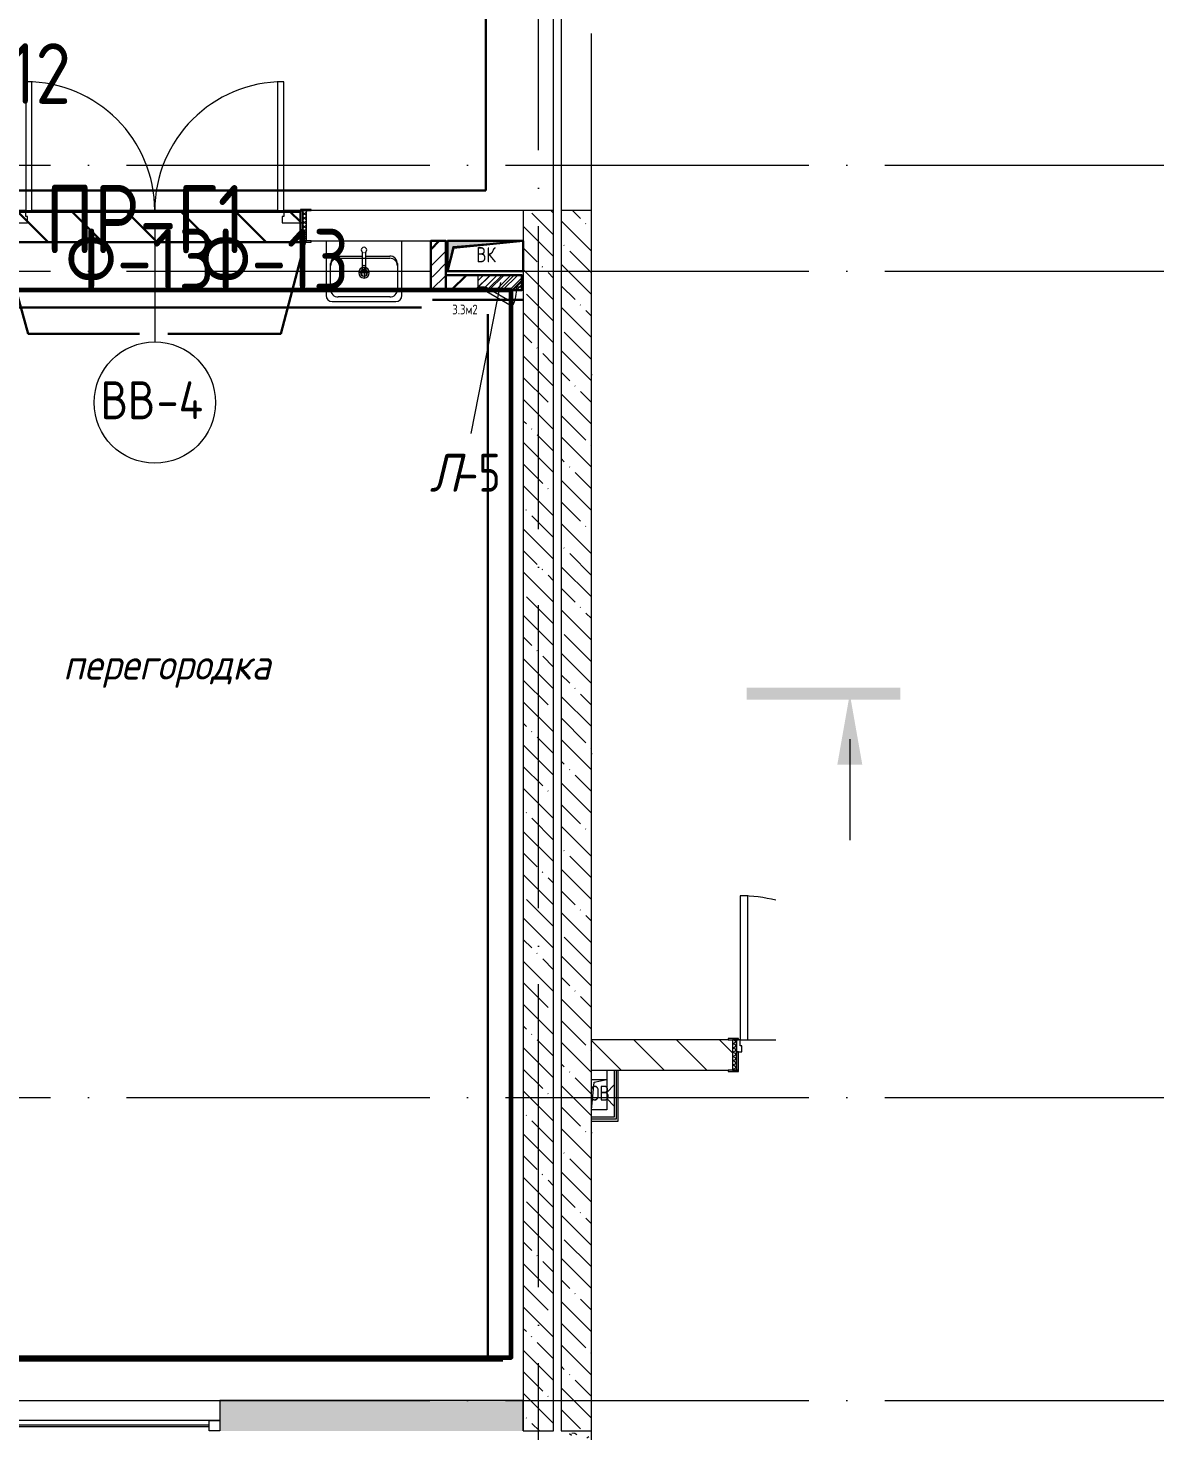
# Model space of a CAD drawing. Header units: millimetres. Extents: x -592259 to 288321, y -552984 to 293768.
# Drawn here: x 65184 to 72673, y -78970 to -69716 of the extents above; entities that cross this region are included whole.
import ezdxf

# ---------------------------------------------------------------- set-up
doc = ezdxf.new("R2010")
doc.units = ezdxf.units.MM
doc.linetypes.add('ADSK_Линия сетки', pattern=[2500, 2000, -250, 0, -250])
doc.linetypes.add('ADSK_Скрыто', pattern=[600, 300, -300])
for name, color, linetype, lineweight in [('0) блоки', 6, 'Continuous', 30), ('0.3) ПГП 6 вып', 4, 'Continuous', 30), ('2)Фарх готовы', 3, 'Continuous', 30), ('2)Фархверки', 40, 'Continuous', 30), ('3) Перемычки готовы', 3, 'Continuous', 30), ('4) Штукатурка', 6, 'Continuous', 30), ('4.5) Штук Гипсовая по ЖБ', 6, 'Continuous', 30), ('4.6) Швы', 6, 'Continuous', 30), ('4.7) Штук. 6 вып.', 6, 'Continuous', 30), ('6.1) Шпаклевка 5 вып.', 160, 'Continuous', 60), ('A-DETL-GENF-OTLN', 250, 'Continuous', 5), ('A-DOOR-____-IDEN', 250, 'Continuous', 9), ('A-DOOR-____-MCUT', 250, 'Continuous', 5), ('A-DOOR-____-OTLN', 250, 'Continuous', 5), ('A-DOOR-FRAM-MCUT', 250, 'Continuous', 5), ('A-DOOR-FRAM-OTLN', 250, 'Continuous', 5), ('A-FLOR-____-OTLN', 250, 'Continuous', 9), ('A-GENM-____-MCUT', 250, 'Continuous', 25), ('A-GENM-____-OTLN', 250, 'Continuous', 9), ('A-GLAZ-____-MCUT', 250, 'Continuous', 9), ('A-GLAZ-____-OTLN', 250, 'Continuous', 5), ('A-WALL-____-MCUT', 250, 'Continuous', 13), ('A-WALL-____-PATT', 250, 'Continuous', 13), ('A-WALL-FNSH-MCUT', 250, 'Continuous', 13), ('G-____-____-SYMB', 250, 'ADSK_Скрыто', 9), ('G-____-____-TEXT', 250, 'Continuous', 9), ('I-WALL-____-OTLN', 250, 'Continuous', 9), ('P-SANR-FIXT-OTLN', 250, 'Continuous', 9), ('S-GRID-____-OTLN', 250, 'Continuous', 9), ('КР_Отверстия_ВК', 250, 'Continuous', 30)]:
    doc.layers.add(name, color=color, linetype=linetype, lineweight=lineweight)
doc.styles.add('GOST Common_1', font='', dxfattribs={"width": 0.9, "height": 250})
doc.styles.add('ISOCPEUR', font='isocpeur.ttf', dxfattribs={"width": 0.8, "height": 100})
doc.styles.add('ISOCPEUR_I', font='isocpeui.ttf', dxfattribs={"width": 0.9, "height": 12.5})
doc.styles.add('ISOCPEUR_I_1', font='ГОСТ тип А.ttf', dxfattribs={"height": 2500})
doc.styles.add('А3', font='ГОСТ тип А.ttf')
doc.styles.get('GOST Common_1').set_extended_font_data('GOST Common')
pattern_1 = [(45, (-601.3, -122294.8), (-224.5064, 224.5064), []), (45, (-521.92, -122294.8), (0, 449.0128), []), (45, (-680.67, -122294.8), (0, 449.0128), [])]
pattern_2 = [(135, (-601.3, -122294.79), (-142.5612, -142.5612), []), (135, (-458.73, -122294.79), (-142.5612, -142.5612), [252.016, -50.403, 3.353, -47.05])]
pattern_3 = [(50, (-601.3, -122294.8), (364.3679, -31.8783), [38.1, -419.1]), (355, (-601.3, -122294.8), (-70.4859, 382.1133), [30.48, -335.28]), (100.451, (-570.93, -122297.45), (293.885, 350.2334), [32.38, -356.18]), (46.184, (-601.3, -122193.2), (542.1585, -84.0858), [57.15, -628.65]), (96.636, (-556.1, -122200.2), (474.805, 494.8554), [48.57, -534.27]), (351.184, (-601.3, -122193.2), (474.8102, 494.85), [45.72, -502.92]), (21, (-550.5, -122218.6), (303.2285, -204.5305), [38.1, -419.1]), (326, (-550.5, -122218.6), (123.6039, 368.376), [30.48, -335.28]), (71.451, (-525.22, -122235.63), (426.8341, 163.8427), [32.38, -356.18]), (37.5, (-601.29, -122294.79), (6.17665, 169.11015), [16.764, -314.452, 16.764, -323.596, -336.55]), (37.5, (-601.29, -122294.79), (6.17665, 169.11015), [-671.576, 16.764, -319.786]), (7.5, (-601.3, -122294.79), (133.63888, 200.3615), [16.764, -177.292, 16.764, -306.832, -128.27]), (7.5, (-601.3, -122294.79), (133.63888, 200.3615), [-517.652, 16.764, -111.506]), (327.5, (-714.58, -122294.79), (271.18182, -11.45836), [16.764, -110.236, 16.764, -379.476, -525.78]), (327.5, (-714.58, -122294.79), (271.18182, -11.45836), [-523.24, 16.764, -509.016]), (317.5, (-765.38, -122294.8), (296.2585, 50.85285), [16.764, -148.336, 16.764, -246.38, -373.38]), (317.5, (-765.38, -122294.8), (296.2585, 50.85285), [-428.244, 16.764, -356.616])]

# ---------------------------------------------------------------- blocks, each defined once
blk = doc.blocks.new('Дверь_СКБ_2Ст_Внутренняя1 - Н_ВВ-4_2000x2600h_Фрамуга сверху-42096474-АР1_Маркировочный план 2 этажа С1')
at = {"layer": 'A-DOOR-____-OTLN'}
h = blk.add_hatch(dxfattribs=at)
h.set_pattern_fill('FP_14', color=256, style=0, pattern_type=2)
h.set_pattern_definition([(135, (1301.41, 164.685), (-14.1421, -14.1421), []), (225, (1301.41, 164.685), (14.1421, -14.1421), [])])
h.paths.add_polyline_path([(1012.5, -100), (1012.5, 100), (987.5, 100), (987.5, -100)])
at = {"layer": 'A-DOOR-FRAM-OTLN'}
h = blk.add_hatch(dxfattribs=at)
h.set_pattern_fill('FP_15', color=256, style=0, pattern_type=2)
h.set_pattern_definition([(45, (-821.384, 164.685), (-14.1421, 14.1421), []), (135, (-821.384, 164.685), (-14.1421, -14.1421), [])])
h.paths.add_polyline_path([(-962.5, -100), (-962.5, 100), (-987.5, 100), (-987.5, -100)])
at = {"layer": 'A-DOOR-____-MCUT'}
for p, q in [((-837.5, 950), (-837.5, 100)), ((-797.5, 950), (-837.5, 950)), ((-797.5, 100), (-797.5, 950)), ((862.5, 950), (822.5, 950)), ((822.5, 950), (822.5, 100)), ((862.5, 100), (862.5, 950)), ((-837.5, 100), (-797.5, 100)), ((822.5, 100), (862.5, 100))]:
    blk.add_line(p, q, dxfattribs=at)
at = {"layer": 'A-DOOR-____-OTLN'}
for centre, start, end in [((-837.5, 100), 0, 90), ((862.5, 100), 90, 180)]:
    blk.add_arc(centre, 850, start, end, dxfattribs=at)
at = {"layer": 'A-DOOR-FRAM-MCUT'}
for p, q in [((-947.5, 108), (-1017.5, 108)), ((-1017.5, 108), (-1017.5, 100)), ((-1017.5, 100), (-947.5, 100)), ((-962.5, 100), (-987.5, 100)), ((-987.5, 100), (-987.5, -100)), ((-837.5, 100), (-962.5, 100)), ((-962.5, 100), (-962.5, 20)), ((-962.5, -100), (-962.5, 100)), ((-947.5, 100), (-962.5, 100)), ((-962.5, 100), (-962.5, 99)), ((-962.5, 99), (-947.5, 99)), ((-947.5, 100), (-947.5, 108)), ((-947.5, 99), (-947.5, 100)), ((-837.5, 60), (-837.5, 100)), ((862.5, 100), (862.5, 60)), ((987.5, 100), (862.5, 100)), ((1042.5, 108), (972.5, 108)), ((972.5, 108), (972.5, 100)), ((987.5, 100), (972.5, 100)), ((972.5, 100), (972.5, 99)), ((972.5, 100), (1042.5, 100)), ((972.5, 99), (987.5, 99)), ((987.5, 20), (987.5, 100)), ((1012.5, 100), (987.5, 100)), ((987.5, 100), (987.5, -100)), ((987.5, 99), (987.5, 100)), ((1012.5, -100), (1012.5, 100)), ((1042.5, 100), (1042.5, 108)), ((-962.5, 20), (-827.5, 20)), ((-947.5, 20), (-962.5, 20)), ((-962.5, 20), (-962.5, -100)), ((-947.5, -100), (-947.5, 20)), ((-827.5, 60), (-837.5, 60)), ((-827.5, 20), (-827.5, 60)), ((862.5, 60), (852.5, 60)), ((852.5, 60), (852.5, 20)), ((852.5, 20), (987.5, 20)), ((987.5, 20), (972.5, 20)), ((972.5, 20), (972.5, -100)), ((987.5, -100), (987.5, 20)), ((-947.5, -100), (-1017.5, -100)), ((-1017.5, -100), (-1017.5, -108)), ((-1017.5, -108), (-947.5, -108)), ((-987.5, -100), (-962.5, -100)), ((-962.5, -100), (-947.5, -100)), ((-947.5, -108), (-947.5, -100)), ((972.5, -100), (987.5, -100)), ((1042.5, -100), (972.5, -100)), ((972.5, -100), (972.5, -108)), ((972.5, -108), (1042.5, -108)), ((987.5, -100), (1012.5, -100)), ((1042.5, -108), (1042.5, -100))]:
    blk.add_line(p, q, dxfattribs=at)
blk = doc.blocks.new('Окно_СКБ_1Ст1 - 120_Окно_СКБ_1Ст_1700_ОК19Л-29018918-АР1_Маркировочный план 2 этажа С1')
at = {"layer": 'A-GLAZ-____-MCUT'}
for p, q in [((-850, -195), (-850, -125)), ((-850, -125), (-780, -125)), ((-780, -125), (-780, -195)), ((780, -195), (780, -125)), ((780, -125), (850, -125)), ((850, -125), (850, -195)), ((-780, -195), (-850, -195)), ((850, -195), (780, -195))]:
    blk.add_line(p, q, dxfattribs=at)
at = {"layer": 'A-GLAZ-____-MCUT', "lineweight": 5}
for p, q in [((780, -155), (-780, -155)), ((780, -165), (-780, -165))]:
    blk.add_line(p, q, dxfattribs=at)
at = {"layer": 'A-GLAZ-____-OTLN'}
blk.add_line((-850, -195), (850, -195), dxfattribs=at)
blk = doc.blocks.new('Раковина_АИ_3D_Рен_МГН_Santek Neo 50 - Раковина 500x400x170-V6-АР1_Маркировочный план 2 этажа С1')
at = {"layer": 'P-SANR-FIXT-OTLN', "lineweight": 5}
for p, q in [((-250, 25), (-250, -335)), ((250, -335), (250, 25)), ((-170, -75), (-10, -75)), ((-170, -89.7), (170, -89.7)), ((-10, -167), (-10, -49.9)), ((10, -50), (10, -167)), ((10, -75), (170, -75)), ((-220, -295), (-220, -125)), ((-220, -295), (-220, -139.7)), ((35, -185), (-35, -185)), ((-10, -167), (10, -167)), ((-5.9, -137), (-7, -137)), ((-7, -137), (-7, -137)), ((-5.9, -137), (5.9, -137)), ((0, -150), (0, -220)), ((7, -137), (5.9, -137)), ((7, -137), (7, -137)), ((220, -125), (220, -295)), ((220, -139.7), (220, -295)), ((170, -345), (-170, -345)), ((170, -345), (-170, -345)), ((-210, -375), (210, -375))]:
    blk.add_line(p, q, dxfattribs=at)
for centre, radius, start, end in [((-170, -125), 50, 90, 180), ((-170, -139.7), 50, 90, 180), ((0, -35), 18, 360, 180), ((0, -35), 18, 180, 250.80897), ((0, -35), 18, 289.19103, 360), ((0, -35), 18, 295.19321, 300), ((0, -35), 18, 309.99941, 315), ((0, -35), 18, 324.99969, 330), ((170, -125), 50, 0, 90), ((170, -139.7), 50, 0, 90), ((0, -185), 35, 0, 180), ((0, -185), 35, 106.67272, 180), ((0, -185), 35, 180, 0), ((0, -185), 35, 180, 360), ((0, -185), 23, 360, 180), ((0, -185), 23, 115.32987, 180), ((0, -185), 23, 180, 360), ((0, -185), 23, 180, 360), ((0, -185), 23, 360, 64.67013), ((0, -185), 35, 0, 73.32728), ((-210, -335), 40, 180, 270), ((-170, -295), 50, 180, 270), ((-170, -295), 50, 180, 270), ((170, -295), 50, 270, 0), ((170, -295), 50, 270, 0), ((210, -335), 40, 270, 0)]:
    blk.add_arc(centre, radius, start, end, dxfattribs=at)
for points in [[(-6.2, -51.9), (-6.1, -51.9), (-6, -52), (-5.9, -52)], [(5.9, -52), (6, -52), (6.1, -51.9), (6.2, -51.9)]]:
    blk.add_open_spline(points, degree=3, dxfattribs=at)
blk = doc.blocks.new('Сифон Orio для МГН - Сифон бутылочный-V7-АР1_Маркировочный план 2 этажа С1')
at = {"layer": 'P-SANR-FIXT-OTLN', "lineweight": 5}
for start, end in [(90, 233.74325), (165, 233.74325), (165, 233.74325), (165, 180), (105, 135), (105, 135), (306.25675, 90), (345, 75), (345, 75), (45, 75), (345, 15), (195, 233.74325), (306.25675, 315), (306.25675, 315), (306.25675, 315)]:
    blk.add_arc((0, 0), 16, start, end, dxfattribs=at)
blk = doc.blocks.new('_Wn_-As_OpeningMEP_floor__Rectangular - _Wn_-As_OpeningMEP_floor__Rectangular-V14-АР1_Маркировочный план 2 этажа С1')
at = {"layer": 'A-DETL-GENF-OTLN'}
for p, q in [((-250, -50), (-212.2, 112.2)), ((-212.2, 112.2), (250, 150))]:
    blk.add_line(p, q, dxfattribs=at)
blk = doc.blocks.new('_Wn_-As_OpeningMEP_floor__Rectangular - _Wn_-As_OpeningMEP_floor__Rectangular-34853280-АР1_Маркировочный план 2 этажа С1')
at = {"layer": 'A-DETL-GENF-OTLN'}
for p, q in [((-50, -50), (-32.3, 132.3)), ((-32.3, 132.3), (50, 150))]:
    blk.add_line(p, q, dxfattribs=at)
blk = doc.blocks.new('Дверь_СКБ_2Ст_Фрамуга2 - Н_ВВ-13_2700x2600h_Коридоры-42037136-АР1_Маркировочный план 2 этажа С1')
at = {"layer": 'A-DOOR-FRAM-OTLN'}
h = blk.add_hatch(dxfattribs=at)
h.set_pattern_fill('FP_52', color=256, style=0, pattern_type=2)
h.set_pattern_definition([(45, (-1171.384, 164.685), (-14.1421, 14.1421), []), (135, (-1171.384, 164.685), (-14.1421, -14.1421), [])])
h.paths.add_polyline_path([(-1312.5, -100), (-1312.5, 100), (-1337.5, 100), (-1337.5, -100)])
at = {"layer": 'A-DOOR-____-MCUT'}
for p, q in [((-1287.5, 1050), (-1287.5, 100)), ((-1237.5, 1050), (-1287.5, 1050)), ((-1237.5, 100), (-1237.5, 1050)), ((-1287.5, 100), (-1237.5, 100))]:
    blk.add_line(p, q, dxfattribs=at)
at = {"layer": 'A-DOOR-____-OTLN'}
blk.add_arc((-1287.5, 100), 950, 75.62242, 90, dxfattribs=at)
at = {"layer": 'A-DOOR-FRAM-MCUT'}
for p, q in [((-1297.5, 108), (-1367.5, 108)), ((-1367.5, 108), (-1367.5, 100)), ((-1367.5, 100), (-1297.5, 100)), ((-1312.5, 100), (-1337.5, 100)), ((-1337.5, 100), (-1337.5, -100)), ((-1287.5, 100), (-1312.5, 100)), ((-1312.5, 100), (-1312.5, 20)), ((-1312.5, -100), (-1312.5, 100)), ((-1297.5, 100), (-1297.5, 108)), ((-1287.5, 60), (-1287.5, 100)), ((-1312.5, 20), (-1277.5, 20)), ((-1297.5, 20), (-1312.5, 20)), ((-1312.5, 20), (-1312.5, -100)), ((-1297.5, -100), (-1297.5, 20)), ((-1277.5, 60), (-1287.5, 60)), ((-1277.5, 20), (-1277.5, 60)), ((-1297.5, -100), (-1367.5, -100)), ((-1367.5, -100), (-1367.5, -108)), ((-1367.5, -108), (-1297.5, -108)), ((-1337.5, -100), (-1312.5, -100)), ((-1312.5, -100), (-1297.5, -100)), ((-1297.5, -108), (-1297.5, -100))]:
    blk.add_line(p, q, dxfattribs=at)
blk = doc.blocks.new('АР_Люк - ЛРС_ВК_300х400_внутренний_RAL 9003-42734016-АР1_Маркировочный план 2 этажа С1')
at = {"layer": 'A-DOOR-____-OTLN'}
h = blk.add_hatch(dxfattribs=at)
h.set_pattern_fill('FP_53', color=256, style=0, pattern_type=2)
h.set_pattern_definition([(45, (125, 0), (-22.6274, 22.6274), [])])
h.paths.add_polyline_path([(275, 50), (-25, 50), (-25, -50), (275, -50)])
at = {"layer": 'A-DETL-GENF-OTLN'}
for p, q in [((275, 50), (-25, 50)), ((-25, 50), (-25, -50)), ((275, -50), (275, 50)), ((-25, -50), (275, -50))]:
    blk.add_line(p, q, dxfattribs=at)
at = {"layer": 'A-DOOR-____-MCUT', "lineweight": 5}
for p, q in [((48.1, 155), (38.1, 137.7)), ((38.1, 137.7), (220, 32.7)), ((230, 50), (48.1, 155)), ((20, 50), (-15, 50)), ((-15, 50), (-15, 30)), ((-15, 30), (20, 30)), ((20, 30), (20, 50)), ((220, 32.7), (230, 50)), ((265, 50), (230, 50)), ((230, 50), (230, 30)), ((230, 30), (265, 30)), ((265, 30), (265, 50))]:
    blk.add_line(p, q, dxfattribs=at)
blk.add_arc((230, 50), 210, 150, 180, dxfattribs=at)
at = {"layer": 'A-DOOR-____-OTLN'}
blk.add_line((230, 50), (48.1, 155), dxfattribs=at)
blk = doc.blocks.new('ASML_АР_Отделка Люка - ВО Отделка люков_Грунтовка 0_Шпатлевка 0_Окраска 0_0-V55-АР1_Маркировочный план 2 этажа С1')
at = {"layer": 'A-GENM-____-MCUT', "lineweight": 5}
for p, q in [((-140, 3), (-150, 3)), ((-150, 3), (-150, 0)), ((65, 3), (-104.1, 3)), ((150, 3), (140, 3)), ((150, 0), (150, 3)), ((-150, 0), (-140, 0)), ((-104.1, 0), (70.2, 0)), ((103.3, 0), (105, 0)), ((140, 0), (150, 0))]:
    blk.add_line(p, q, dxfattribs=at)
blk = doc.blocks.new('Разрез - Номер вида сзади_3_5 мм-32550532-АР1_Маркировочный план 2 этажа С1')
at = {"layer": 'G-____-____-SYMB', "linetype": 'Continuous'}
for points in [[(9.798, 0.404), (9.798, -0.394), (-0.333, -0.394), (-0.333, 0.404)], [(2.176, -4.675), (3, 0), (3.824, -4.675)]]:
    blk.add_hatch(color=256, dxfattribs=at).paths.add_polyline_path(points)
at = {"layer": 'G-____-____-SYMB', "linetype": 'Continuous', "lineweight": 20}
blk.add_line((3, -3), (3, -9.663), dxfattribs=at)
blk = doc.blocks.new('ADSK_Марка_Дверь - Типоразмер_ADSK_Марка-30565456-АР1_Маркировочный план 2 этажа С1')
at = {"layer": 'A-DOOR-____-IDEN'}
blk.add_circle((0, 0), 4, dxfattribs=at)
blk = doc.blocks.new('*U2808')
at = {"linetype": 'ByBlock', "lineweight": -2, "ltscale": 5}
h = blk.add_hatch(color=0, dxfattribs=at)
h.dxf.hatch_style = 1
h.paths.add_polyline_path([(82, -93), (1000, 0), (0, 0), (0, -400)])
at = {"color": 0, "linetype": 'ByBlock', "lineweight": -2, "ltscale": 5}
blk.add_lwpolyline([(0, 0), (1000, 0), (1000, -400), (0, -400)], close=True, dxfattribs=at)
blk.add_lwpolyline([(1000, 0), (82, -93), (0, -400)], dxfattribs=at)

msp = doc.modelspace()

# ---------------------------------------------------------------- hatches: boundary and pattern name
at = {"layer": '0) блоки'}
h = msp.add_hatch(dxfattribs=at)
h.set_pattern_fill('ANSI31', color=256, scale=80, angle=90)
h.set_pattern_definition([(135, (54698.7, -70927.8), (-179.605, -179.605), [])])
h.paths.add_polyline_path([(66979.3078, -71127.7883), (54698.7078, -71127.7883), (54698.7078, -70927.7883), (66979.3078, -70927.7883)])
at = {"layer": '0.3) ПГП 6 вып'}
h = msp.add_hatch(dxfattribs=at)
h.set_pattern_fill('ANSI31', color=4, scale=90)
h.paths.add_polyline_path([(67838.7078, -71444.7883), (67938.7078, -71444.7883), (67938.7078, -71119.7883), (67838.7078, -71119.7883)])
h = msp.add_hatch(dxfattribs=at)
h.set_pattern_fill('ANSI31', color=4, scale=90)
h.paths.add_polyline_path([(67938.7078, -71444.7883), (68438.7298, -71444.7883), (68438.7298, -71344.7883), (67938.7078, -71344.7883)])
at = {"layer": 'A-WALL-____-PATT', "lineweight": 15, "true_color": 0x000000}
h = msp.add_hatch(dxfattribs=at)
h.set_pattern_fill('FP_23', color=18, style=0, pattern_type=2)
h.set_pattern_definition(pattern_2)
h.paths.add_polyline_path([(68448.7078, -78969.7281), (68648.7078, -78969.7281), (68648.7078, -70919.7883), (68448.7078, -70919.7883), (68448.7078, -78814.4683)])
h = msp.add_hatch(dxfattribs=at)
h.set_pattern_fill('FP_23', color=18, style=0, pattern_type=2)
h.set_pattern_definition(pattern_2)
h.paths.add_polyline_path([(68448.7078, -78969.7281), (68648.7078, -78969.7281), (68648.7078, -70919.7883), (68448.7078, -70919.7883), (68448.7078, -78814.4683)])
h = msp.add_hatch(dxfattribs=at)
h.set_pattern_fill('FP_23', color=18, style=0, pattern_type=2)
h.set_pattern_definition(pattern_2)
h.paths.add_polyline_path([(68698.7078, -78969.7287), (68898.7078, -78969.7287), (68898.7078, -70919.7883), (68698.7078, -70919.7883), (68698.7078, -78814.4683)])
h = msp.add_hatch(dxfattribs=at)
h.set_pattern_fill('FP_7', color=18, style=0, pattern_type=2)
h.set_pattern_definition(pattern_1)
h.paths.add_polyline_path([(67938.7078, -71344.7883), (67938.7078, -71119.7883), (67838.7078, -71119.7883), (67838.7078, -71344.7883)])
h = msp.add_hatch(dxfattribs=at)
h.set_pattern_fill('FP_7', color=18, style=0, pattern_type=2)
h.set_pattern_definition(pattern_1)
h.paths.add_polyline_path([(67838.7078, -71444.7883), (68148.7078, -71444.7883), (68148.7078, -71441.7883), (68158.7078, -71441.7883), (68158.7078, -71424.7883), (68193.7078, -71424.7883), (68193.7078, -71441.7883), (68195.4399, -71441.7883), (68203.7078, -71427.4678), (68228.5117, -71441.7883), (68403.7078, -71441.7883), (68403.7078, -71424.7883), (68438.7078, -71424.7883), (68439.7078, -71441.7883), (68448.7078, -71441.7883), (68448.7078, -71344.7883), (67838.7078, -71344.7883)])
h = msp.add_hatch(dxfattribs=at)
h.set_pattern_fill('FP_1', color=18, style=0, pattern_type=2)
h.set_pattern_definition([(135, (-601.3, -122294.79), (-141.42136, -141.42136), [])])
h.paths.add_polyline_path([(68973.3732, -76589.7878), (69828.7078, -76589.7878), (69828.7078, -76389.7878), (68898.7078, -76389.7878), (68898.7078, -76589.7878)])
h = msp.add_hatch(dxfattribs=at)
h.set_pattern_fill('FP_25', color=18, style=0, pattern_type=2)
h.set_pattern_definition([(45, (-601.3, -122294.79), (-141.42136, 141.42136), []), (135, (-601.3, -122294.79), (-141.42136, -141.42136), [])])
h.paths.add_polyline_path([(69048.7078, -76850.6145), (69048.7078, -76589.7878), (68998.7078, -76589.7878), (68998.7078, -76850.6145)])
h = msp.add_hatch(dxfattribs=at)
h.set_pattern_fill('FP_24', color=18, style=0, pattern_type=2)
h.set_pattern_definition(pattern_3)
h.paths.add_polyline_path([(68402.8242, -78969.7878), (68448.7078, -78969.7878), (68448.7078, -78769.7878), (66448.7078, -78769.7878), (66448.7078, -78969.7878), (67832.2751, -78969.7878)])
h.paths.add_polyline_path([(64408.981, -78969.7878), (64748.7078, -78969.7878), (64748.7078, -78769.7878), (64048.7078, -78769.7878), (64048.7078, -78969.7878)])
h.paths.add_polyline_path([(62697.3339, -78969.7878), (62748.7078, -78969.7878), (62748.7078, -78769.7878), (61948.7078, -78769.7878), (61948.7078, -78969.7878), (62126.7848, -78969.7878)])
h.paths.add_polyline_path([(59548.7078, -78969.7878), (60248.7078, -78969.7878), (60248.7078, -78769.7878), (59548.7078, -78769.7878)])
h.paths.add_polyline_path([(57562.3926, -78969.7878), (58248.7078, -78969.7878), (58248.7078, -78769.7878), (57448.7078, -78769.7878), (57448.7078, -78969.7878)])
h.paths.add_polyline_path([(53748.7078, -78969.7878), (53748.7078, -78769.7878), (52948.7078, -78769.7878), (52948.7078, -78969.7878), (53568.5494, -78969.7878)])
h.paths.add_polyline_path([(49004.1572, -78969.7878), (49248.7078, -78969.7878), (49248.7078, -78769.7878), (48448.7078, -78769.7878), (48448.7078, -78969.7878)])
h.paths.add_polyline_path([(44748.7078, -78969.7878), (44748.7078, -78769.7878), (43948.7078, -78769.7878), (43948.7078, -78969.7878), (44439.7649, -78969.7878)])
h.paths.add_polyline_path([(41587.0198, -78969.7878), (42248.7078, -78969.7878), (42248.7078, -78769.7878), (41548.7078, -78769.7878), (41548.7078, -78969.7878)])
h.paths.add_polyline_path([(40248.7078, -78969.7878), (40248.7078, -78769.7878), (39448.7078, -78769.7878), (39448.7078, -78969.7878), (39875.3727, -78969.7878)])
h.paths.add_polyline_path([(35881.5295, -78969.7878), (36148.7078, -78969.7878), (36148.7078, -78769.7878), (35748.7078, -78769.7878), (35748.7078, -78969.7878)])
h.paths.add_polyline_path([(34948.7078, -78969.7878), (35348.7078, -78969.7878), (35348.7078, -78769.7878), (34948.7078, -78769.7878), (34948.7078, -78814.4683)])
h.paths.add_polyline_path([(31317.1372, -78969.7878), (31648.7078, -78969.7878), (31648.7078, -78769.7878), (30848.7078, -78769.7878), (30848.7078, -78969.7878)])
h.paths.add_polyline_path([(27148.7078, -78969.7878), (27148.7078, -78769.7878), (26348.7078, -78769.7878), (26348.7078, -78969.7878), (26752.745, -78969.7878)])
h.paths.add_polyline_path([(23548.7078, -78969.7878), (24248.7078, -78969.7878), (24248.7078, -78769.7878), (23548.7078, -78769.7878)])
h.paths.add_polyline_path([(22648.7078, -78969.7878), (22648.7078, -78769.7878), (21848.7078, -78769.7878), (21848.7078, -78969.7878), (22188.3528, -78969.7878)])
h.paths.add_polyline_path([(18148.7078, -78969.7878), (18148.7078, -78769.7878), (17348.7078, -78769.7878), (17348.7078, -78969.7878), (17623.9605, -78969.7878)])
h.paths.add_polyline_path([(13059.5683, -78969.7878), (13648.7078, -78969.7878), (13648.7078, -78769.7878), (12848.7078, -78769.7878), (12848.7078, -78969.7878)])
h.paths.add_polyline_path([(9148.7078, -78969.7878), (9148.7078, -78769.7878), (8348.7078, -78769.7878), (8348.7078, -78969.7878), (9065.7251, -78969.7878)])
h.paths.add_polyline_path([(6212.9799, -78969.7878), (6248.7078, -78969.7878), (6248.7078, -78769.7878), (5548.7078, -78769.7878), (5548.7078, -78969.7878)])
h.paths.add_polyline_path([(4648.7078, -78969.7878), (4648.7078, -78769.7878), (3848.7078, -78769.7878), (3848.7078, -78969.7878), (4501.3328, -78969.7878)])
h.paths.add_polyline_path([(148.7078, -78969.7878), (148.7078, -78769.7878), (-401.3141, -78769.7878), (-401.3141, -78969.7878), (-63.0594, -78969.7878)])
h = msp.add_hatch(dxfattribs=at)
h.set_pattern_fill('FP_24', color=18, style=0, pattern_type=2)
h.set_pattern_definition(pattern_3)
h.paths.add_polyline_path([(68898.7078, -79404.7883), (68898.7078, -78969.7287), (68698.7078, -78969.7287), (68698.7078, -79404.7883)])

# ---------------------------------------------------------------- linework, layer by layer
at = {"layer": '0) блоки'}
msp.add_lwpolyline([(66979.3078, -71127.7883), (54698.7078, -71127.7883), (54698.7078, -70927.7883), (66979.3078, -70927.7883)], close=True, dxfattribs=at)
at = {"layer": '0.3) ПГП 6 вып'}
for points in [[(67838.7078, -71444.7883), (67938.7078, -71444.7883), (67938.7078, -71119.7883), (67838.7078, -71119.7883)], [(67938.7078, -71444.7883), (68438.7298, -71444.7883), (68438.7298, -71344.7883), (67938.7078, -71344.7883)]]:
    msp.add_lwpolyline(points, close=True, dxfattribs=at)
at = {"layer": '2)Фарх готовы'}
for points in [[(65013.1725, -71110.623), (65184.6352, -71732.3145), (65219.4554, -71732.3145), (65919.4554, -71732.3145)], [(67011.2501, -71123.1576), (66849.2565, -71732.3145), (66805.7948, -71732.3145), (66105.7948, -71732.3145)]]:
    msp.add_lwpolyline(points, dxfattribs=at)
at = {"layer": '4) Штукатурка'}
for p, q in [((68202.3341, -70787.3863), (68202.3341, -67891.0655)), ((32161.2872, -70787.3863), (68202.3341, -70787.3863)), ((64282.0672, -71558.9998), (67776.9742, -71558.9998))]:
    msp.add_line(p, q, dxfattribs=at)
at = {"layer": '4.5) Штук Гипсовая по ЖБ'}
for p, q in [((68215.0349, -71602.2943), (68215.0349, -78504.1004)), ((68215.0349, -78504.1004), (54374.2071, -78504.1004))]:
    msp.add_line(p, q, dxfattribs=at)
at = {"layer": '4.6) Швы'}
for points in [[(63890.7513, -78504.1004), (65324.0439, -78504.1004)], [(66144.7998, -78504.1004), (67578.0924, -78504.1004)], [(66881.533, -78504.1004), (68314.8256, -78504.1004)]]:
    msp.add_lwpolyline(points, dxfattribs=at)
at = {"layer": '4.7) Штук. 6 вып.'}
msp.add_lwpolyline([(67849.9636, -71508.4402), (68448.7078, -71508.4402)], dxfattribs=at)
at = {"layer": '6.1) Шпаклевка 5 вып.'}
msp.add_lwpolyline([(54254.9564, -78485.1376), (68368.7064, -78485.1376), (68368.7064, -71445.7878), (54254.9564, -71445.7878)], close=True, dxfattribs=at)
at = {"layer": 'A-DOOR-____-IDEN', "color": 18, "true_color": 0x000000}
for p, q in [((66019.3078, -71019.7883), (66019.3078, -71786.2952)), ((68298.7078, -71394.7883), (68102.3338, -72390.2648))]:
    msp.add_line(p, q, dxfattribs=at)
at = {"layer": 'A-FLOR-____-OTLN', "color": 18, "lineweight": 5, "true_color": 0x000000}
for p, q in [((68648.7078, -70919.7883), (68648.7078, -67619.7878)), ((68698.7078, -67619.7878), (68698.7078, -70919.7883)), ((66829.3078, -70919.7883), (65209.3078, -70919.7883)), ((65209.3078, -70919.7883), (66829.3078, -70919.7883)), ((67948.7078, -71319.7878), (67948.7078, -71119.7883)), ((68448.7078, -71319.7878), (67948.7078, -71319.7878)), ((69928.7078, -76389.7878), (70114.4713, -76389.7878)), ((68898.7078, -76650.6145), (68998.7078, -76650.6145))]:
    msp.add_line(p, q, dxfattribs=at)
at = {"layer": 'A-WALL-____-MCUT', "color": 18, "lineweight": 15, "true_color": 0x000000}
for p, q in [((68448.7078, -70919.7883), (67049.3078, -70919.7883)), ((68448.7078, -70919.7883), (68448.7078, -71441.7883)), ((68648.7078, -70919.7883), (68448.7078, -70919.7883)), ((68648.7078, -78969.7281), (68648.7078, -70919.7883)), ((68698.7078, -70919.7883), (68698.7078, -78969.7287)), ((68898.7078, -70919.7883), (68698.7078, -70919.7883)), ((68898.7078, -78969.7287), (68898.7078, -70919.7883)), ((67049.3078, -71119.7883), (68448.7078, -71119.7883)), ((67838.7078, -71119.7883), (67838.7078, -71444.7883)), ((67938.7078, -71344.7883), (67938.7078, -71119.7883)), ((68448.7078, -71344.7883), (67938.7078, -71344.7883)), ((67838.7078, -71444.7883), (68148.7078, -71444.7883)), ((68448.7078, -71444.7883), (68448.7078, -78969.7281)), ((69798.7078, -76389.7878), (68898.7078, -76389.7878)), ((68898.7078, -76589.7878), (69798.7078, -76589.7878)), ((68998.7078, -76589.7878), (68998.7078, -76850.6145)), ((69048.7078, -76589.7878), (69048.7078, -76900.6145)), ((69061.2078, -76589.7878), (69061.2078, -76913.1145)), ((68998.7078, -76850.6145), (68898.7078, -76850.6145)), ((69048.7078, -76900.6145), (68898.7078, -76900.6145)), ((69061.2078, -76913.1145), (68898.7078, -76913.1145)), ((68448.7078, -78769.7878), (66448.7078, -78769.7878)), ((66448.7078, -78769.7878), (66448.7078, -78969.7878)), ((68448.7078, -78969.7878), (68448.7078, -78769.7878)), ((68448.7078, -78969.7281), (68648.7078, -78969.7281)), ((68698.7078, -78969.7287), (68898.7078, -78969.7287)), ((68898.7078, -79404.7883), (68898.7078, -78969.7287)), ((68898.7078, -78969.7287), (68898.7078, -78969.7287))]:
    msp.add_line(p, q, dxfattribs=at)
at = {"layer": 'A-WALL-FNSH-MCUT', "lineweight": 15}
for p, q in [((69073.7078, -76925.6145), (69073.7078, -76589.7878)), ((68898.7078, -76925.6145), (69073.7078, -76925.6145))]:
    msp.add_line(p, q, dxfattribs=at)
at = {"layer": 'I-WALL-____-OTLN', "color": 18, "lineweight": 15, "true_color": 0x000000}
msp.add_line((64748.7078, -78769.7878), (66448.7078, -78769.7878), dxfattribs=at)
at = {"layer": 'S-GRID-____-OTLN', "color": 18, "linetype": 'ADSK_Линия сетки', "true_color": 0x000000}
for p, q in [((68548.7078, -83022.3092), (68548.7078, -61092.7832)), ((68898.7078, -81752.3092), (68898.7078, -61092.7832)), ((-4170.8434, -70619.7878), (72672.5335, -70619.7878)), ((-4170.8434, -71319.7878), (72672.5335, -71319.7878)), ((-4170.8434, -76769.7878), (72672.5335, -76769.7878)), ((-4170.8434, -78769.7878), (72672.5335, -78769.7878))]:
    msp.add_line(p, q, dxfattribs=at)

# ---------------------------------------------------------------- block references
at = {"layer": 'A-DOOR-____-IDEN', "color": 18, "true_color": 0x000000, "xscale": 99.99999999999993, "yscale": 99.99999999999993, "zscale": 99.99999999999993}
msp.add_blockref('ADSK_Марка_Дверь - Типоразмер_ADSK_Марка-30565456-АР1_Маркировочный план 2 этажа С1', (66019.3078, -72186.2952), dxfattribs=at)
at = {"layer": 'A-DOOR-____-OTLN', "color": 18, "true_color": 0x000000}
for name, p in [('Дверь_СКБ_2Ст_Внутренняя1 - Н_ВВ-4_2000x2600h_Фрамуга сверху-42096474-АР1_Маркировочный план 2 этажа С1', (66006.8078, -71019.7883)), ('Дверь_СКБ_2Ст_Фрамуга2 - Н_ВВ-13_2700x2600h_Коридоры-42037136-АР1_Маркировочный план 2 этажа С1', (71166.2078, -76489.7878))]:
    msp.add_blockref(name, p, dxfattribs=at)
at = {"layer": 'A-DOOR-____-OTLN', "color": 18, "true_color": 0x000000, "rotation": 180}
msp.add_blockref('АР_Люк - ЛРС_ВК_300х400_внутренний_RAL 9003-42734016-АР1_Маркировочный план 2 этажа С1', (68423.7078, -71394.7883), dxfattribs=at)
at = {"layer": 'A-GENM-____-OTLN', "color": 18, "lineweight": 5, "true_color": 0x000000, "rotation": 180}
msp.add_blockref('ASML_АР_Отделка Люка - ВО Отделка люков_Грунтовка 0_Шпатлевка 0_Окраска 0_0-V55-АР1_Маркировочный план 2 этажа С1', (68298.7078, -71441.7883), dxfattribs=at)
at = {"layer": 'A-GLAZ-____-OTLN', "color": 18, "true_color": 0x000000}
for name, p in [('_Wn_-As_OpeningMEP_floor__Rectangular - _Wn_-As_OpeningMEP_floor__Rectangular-V14-АР1_Маркировочный план 2 этажа С1', (68198.7078, -71269.7878)), ('_Wn_-As_OpeningMEP_floor__Rectangular - _Wn_-As_OpeningMEP_floor__Rectangular-34853280-АР1_Маркировочный план 2 этажа С1', (68948.7078, -76800.6145))]:
    msp.add_blockref(name, p, dxfattribs=at)
at = {"layer": 'A-GLAZ-____-OTLN', "color": 18, "true_color": 0x000000, "rotation": 180}
msp.add_blockref('Окно_СКБ_1Ст1 - 120_Окно_СКБ_1Ст_1700_ОК19Л-29018918-АР1_Маркировочный план 2 этажа С1', (65598.7078, -79094.7878), dxfattribs=at)
at = {"layer": 'G-____-____-SYMB', "linetype": 'Continuous', "lineweight": 40, "extrusion": (0, 0, -1), "xscale": 99.99999999999993, "yscale": 99.99999999999993, "zscale": 99.99999999999993}
msp.add_blockref('Разрез - Номер вида сзади_3_5 мм-32550532-АР1_Маркировочный план 2 этажа С1', (-70901.5724, -74107.4559), dxfattribs=at)
at = {"layer": 'P-SANR-FIXT-OTLN', "color": 18, "lineweight": 5, "true_color": 0x000000}
for name, p in [('Раковина_АИ_3D_Рен_МГН_Santek Neo 50 - Раковина 500x400x170-V6-АР1_Маркировочный план 2 этажа С1', (67398.7078, -71144.7769)), ('Сифон Orio для МГН - Сифон бутылочный-V7-АР1_Маркировочный план 2 этажа С1', (67398.7078, -71337.7883))]:
    msp.add_blockref(name, p, dxfattribs=at)
at = {"layer": 'КР_Отверстия_ВК', "color": 18, "true_color": 0x000000, "xscale": 0.5, "yscale": 0.5, "zscale": 0.5}
msp.add_blockref('*U2808', (67948.7078, -71119.7872), dxfattribs=at)

# ---------------------------------------------------------------- texts
at = {"layer": '0.3) ПГП 6 вып', "insert": (67980.4759, -71540.3955), "char_height": 63.81659, "attachment_point": 1, "style": 'А3'}
msp.add_mtext_dynamic_manual_height_columns('3.3м2', width=1367.025343, gutter_width=319.083, heights=[0], dxfattribs=at)
at = {"layer": '2)Фарх готовы', "char_height": 400, "width": 526.708687, "attachment_point": 1, "style": 'GOST Common_1'}
for s, insert in [('Ф-12', (64488.0283, -69816.028)), ('Ф-13', (65429.9033, -71040.5595)), ('Ф-13', (66316.2428, -71040.5595))]:
    msp.add_mtext(s, dxfattribs=dict(at, insert=insert))
at = {"layer": '2)Фархверки', "char_height": 100, "width": 160.3375, "attachment_point": 1, "style": 'ISOCPEUR'}
for s, insert in [('ВК', (68138.7289, -71160.8323)), ('ОВ', (68888.7289, -76691.6591))]:
    msp.add_mtext(s, dxfattribs=dict(at, insert=insert))
at = {"layer": '3) Перемычки готовы', "insert": (65297.9476, -70751.4184), "char_height": 450, "width": 333.502, "attachment_point": 1, "style": 'ISOCPEUR_I_1'}
msp.add_mtext('ПР-Г1', dxfattribs=at)
at = {"layer": 'A-DOOR-____-IDEN', "color": 18, "true_color": 0x000000, "char_height": 250, "attachment_point": 1}
for s, insert, width, style in [('ВВ', (65661.5504, -72045.8446), 447.341625, 'GOST Common_1'), ('-4', (66030.6442, -72045.8446), 411.265687, 'GOST Common_1'), ('\\fISOCPEUR|b0|i1|c204|p34|;\\W.9;Л', (67831.5054, -72523.9107), 223.670812, 'ISOCPEUR_I_1'), ('-5', (68016.0523, -72523.9107), 404.0505, 'ISOCPEUR_I_1')]:
    msp.add_mtext(s, dxfattribs=dict(at, insert=insert, width=width, style=style))
at = {"layer": 'G-____-____-TEXT', "color": 18, "true_color": 0x000000, "insert": (65415.4353, -73813.6653), "char_height": 200, "width": 1774.936125, "attachment_point": 1, "style": 'ISOCPEUR_I'}
msp.add_mtext('перегородка', dxfattribs=at)

doc.saveas('drawing.dxf')
